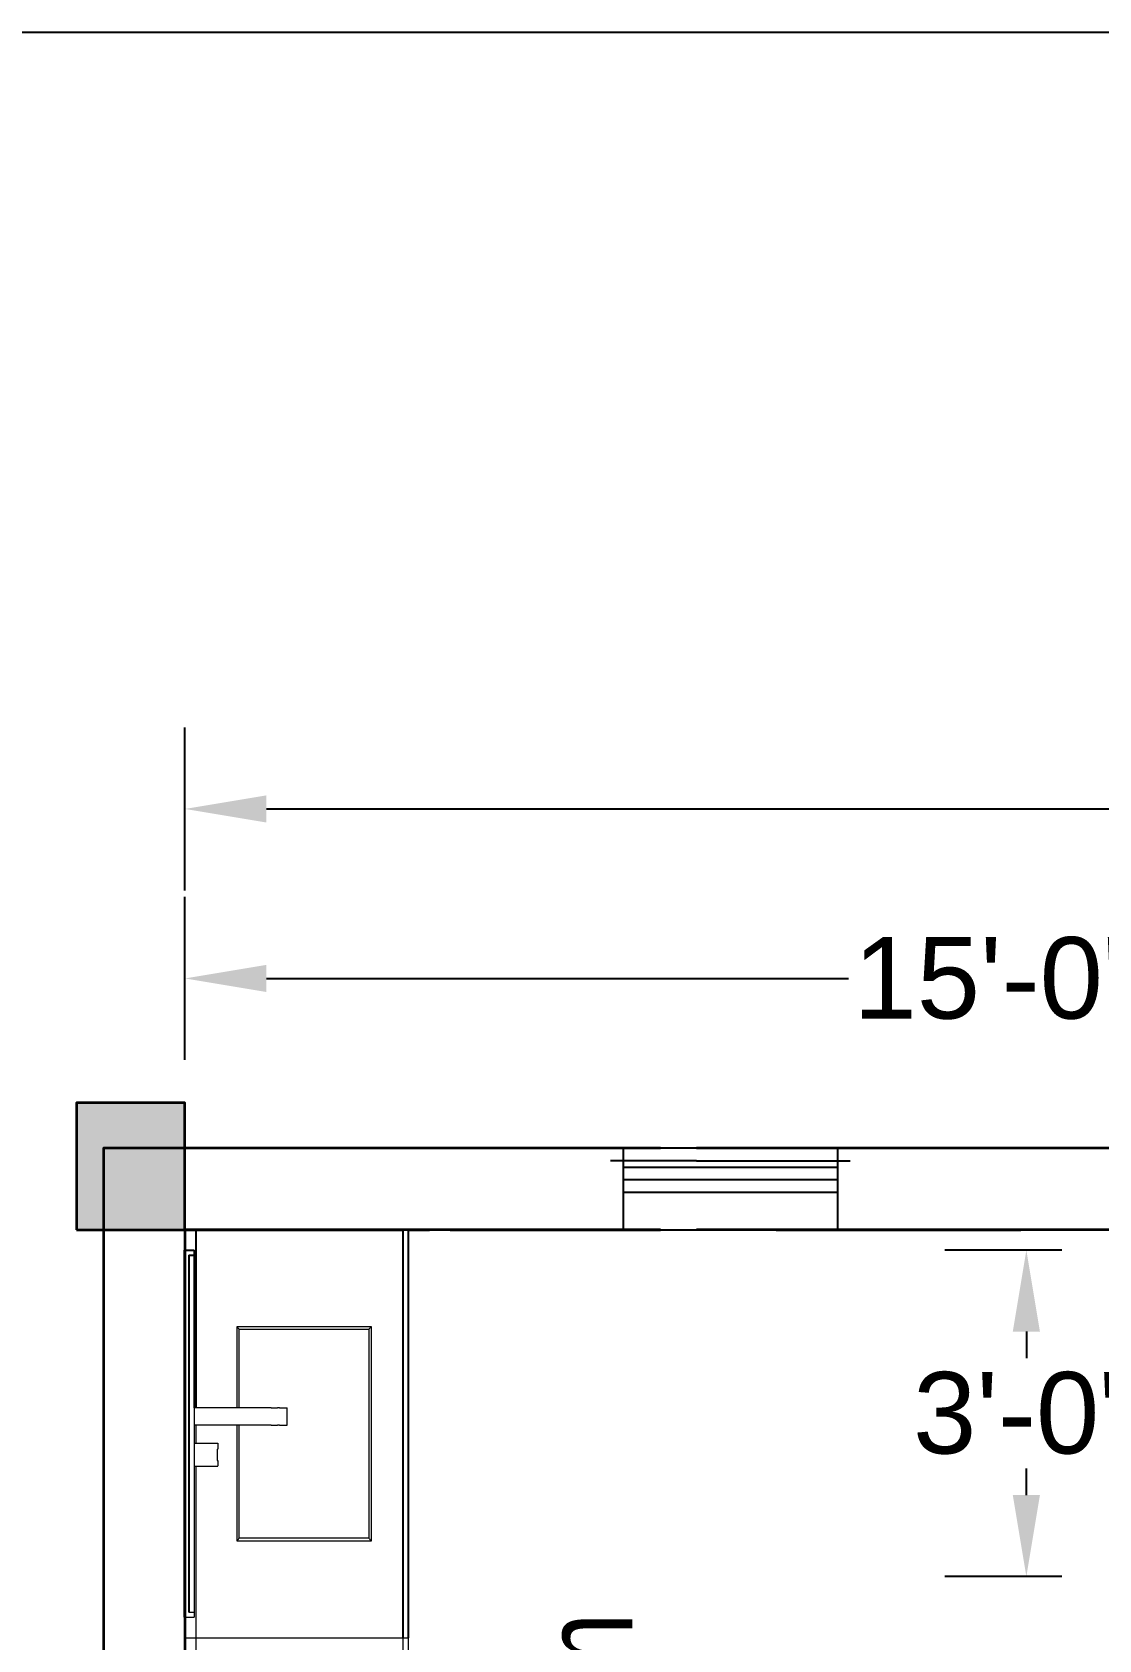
# Model space of a CAD drawing. Header units: millimetres. Extents: x 6923 to 14208, y 3430 to 4414.
# Drawn here: x 8960.1 to 9077.9, y 4236.8 to 4414.3 of the extents above; entities that cross this region are included whole.
import ezdxf

# ---------------------------------------------------------------- set-up
doc = ezdxf.new("R2010")
doc.units = ezdxf.units.MM
doc.layers.get('Defpoints').update_dxf_attribs({"color": 250})
for name, color, linetype, lineweight in [('dimension', 6, 'Continuous', 15), ('Furniture', 252, 'Continuous', 0), ('hatch', 214, 'Continuous', 15), ('text', 11, 'Continuous', 25), ('wall', 160, 'Continuous', 35), ('window', 36, 'Continuous', 25)]:
    doc.layers.add(name, color=color, linetype=linetype, lineweight=lineweight)
doc.layers.add('SectionCutEdges', color=7, linetype='Continuous')
doc.styles.add('ARRIAL NARROW', font='ARIALN.TTF')
doc.styles.get("Standard").update_dxf_attribs({"font": 'arial.ttf'})
doc.dimstyles.new('1 to 8', dxfattribs={"dimscale": 96, "dimtxt": 0.09375, "dimasz": 0.09375, "dimexe": 0.09375, "dimexo": 0.09375, "dimgap": 0.015625, "dimtad": 0, "dimtih": 1, "dimtoh": 1, "dimdec": 0, "dimrnd": 0.09375, "dimzin": 3, "dimdsep": 46, "dimlunit": 4, "dimtxsty": 'Standard', "dimcen": 0.09375, "dimadec": 0, "dimazin": 0, "dimtfac": 1, "dimtdec": 0, "dimtofl": 0, "dimtmove": 0, "dimatfit": 3, "dimfxl": 0.09375, "dimfxlon": 1, "dimtolj": 1, "dimtzin": 0, "dimarcsym": 0})

# ---------------------------------------------------------------- blocks, each defined once
blk = doc.blocks.new('*D66')
at = {"layer": 'Defpoints', "color": 0, "transparency": 16777216}
for p in [(9082.82, 4279.82), (9069.91, 4243.78), (9082.82, 4243.78)]:
    blk.add_point(p, dxfattribs=at)
at = {"layer": 'dimension', "color": 0, "lineweight": -2, "transparency": 16777216}
for p, q in [((9073.82, 4279.82), (9060.91, 4279.82)), ((9069.91, 4270.82), (9069.91, 4267.9)), ((9069.91, 4252.78), (9069.91, 4255.7)), ((9073.82, 4243.78), (9060.91, 4243.78))]:
    blk.add_line(p, q, dxfattribs=at)
at = {"layer": 'dimension', "color": 0, "transparency": 16777216}
for points in [[(9068.41, 4270.82), (9071.41, 4270.82), (9069.91, 4279.82)], [(9068.41, 4252.78), (9071.41, 4252.78), (9069.91, 4243.78)]]:
    blk.add_solid(points, dxfattribs=at)
at = {"layer": 'dimension', "color": 0, "transparency": 16777216, "insert": (9069.91, 4261.8), "char_height": 9, "attachment_point": 5}
blk.add_mtext('\\A1;3\'-0"', dxfattribs=at)
blk = doc.blocks.new('*D73')
at = {"layer": 'Defpoints', "color": 0, "transparency": 16777216}
for p in [(9156.66, 4309.81), (8976.98, 4291.07), (9156.66, 4291.07)]:
    blk.add_point(p, dxfattribs=at)
at = {"layer": 'dimension', "color": 0, "lineweight": -2, "transparency": 16777216}
for p, q in [((8976.98, 4300.81), (8976.98, 4318.81)), ((9156.66, 4300.81), (9156.66, 4318.81)), ((8985.98, 4309.81), (9050.28, 4309.81)), ((9147.66, 4309.81), (9083.35, 4309.81))]:
    blk.add_line(p, q, dxfattribs=at)
at = {"layer": 'dimension', "color": 0, "transparency": 16777216}
for points in [[(8985.98, 4311.31), (8985.98, 4308.31), (8976.98, 4309.81)], [(9147.66, 4311.31), (9147.66, 4308.31), (9156.66, 4309.81)]]:
    blk.add_solid(points, dxfattribs=at)
at = {"layer": 'dimension', "color": 0, "transparency": 16777216, "insert": (9066.82, 4309.81), "char_height": 9, "attachment_point": 5}
blk.add_mtext('\\A1;15\'-0"', dxfattribs=at)
blk = doc.blocks.new('*D74')
at = {"layer": 'Defpoints', "color": 0, "transparency": 16777216}
for p in [(9337.3, 4328.52), (8976.98, 4296.07), (9337.3, 4279.82)]:
    blk.add_point(p, dxfattribs=at)
at = {"layer": 'dimension', "color": 0, "lineweight": -2, "transparency": 16777216}
for p, q in [((8976.98, 4319.52), (8976.98, 4337.52)), ((9337.3, 4319.52), (9337.3, 4337.52)), ((8985.98, 4328.52), (9140.19, 4328.52)), ((9328.3, 4328.52), (9174.1, 4328.52))]:
    blk.add_line(p, q, dxfattribs=at)
at = {"layer": 'dimension', "color": 0, "transparency": 16777216}
for points in [[(8985.98, 4330.02), (8985.98, 4327.02), (8976.98, 4328.52)], [(9328.3, 4330.02), (9328.3, 4327.02), (9337.3, 4328.52)]]:
    blk.add_solid(points, dxfattribs=at)
at = {"layer": 'dimension', "color": 0, "transparency": 16777216, "insert": (9157.14, 4328.52), "char_height": 9, "attachment_point": 5}
blk.add_mtext('\\A1;30\'-0"', dxfattribs=at)

msp = doc.modelspace()

# ---------------------------------------------------------------- hatches: boundary and pattern name
at = {"layer": 'hatch'}
h = msp.add_hatch(color=5, dxfattribs=at)
h.dxf.hatch_style = 1
h.paths.add_polyline_path([(8964.98, 4296.07), (8964.98, 4282.07), (8976.98, 4282.07), (8976.98, 4296.07)])
h = msp.add_hatch(color=5, dxfattribs=at)
h.dxf.hatch_style = 1
h.paths.add_polyline_path([(8976.98, 4296.07), (8964.98, 4296.07), (8964.98, 4282.07), (8976.98, 4282.07)])

# ---------------------------------------------------------------- linework, layer by layer
for p, q in [((8978.23, 4262.41), (8978.23, 4282.07)), ((8978.23, 4262.41), (8978.23, 4282.07)), ((9001.07, 4237.03), (9001.07, 4282.07)), ((9001.68, 4237.03), (9001.68, 4282.07)), ((9001.68, 4237.03), (9001.68, 4282.07)), ((8976.91, 4277.56), (8976.91, 4279.82)), ((8977.98, 4279.25), (8977.98, 4262.41)), ((8976.91, 4239.28), (8976.91, 4277.56))]:
    msp.add_line(p, q)
at = {"layer": 'Defpoints', "color": 0}
msp.add_line((8800.17, 4414.27), (10365.4, 4414.27), dxfattribs=at)
at = {"layer": 'Furniture'}
for p, q in [((9001.07, 4237.03), (9001.07, 4282.07)), ((8976.91, 4277.56), (8976.91, 4279.82)), ((8976.98, 4279.82), (8977.98, 4279.82)), ((8976.98, 4279.82), (8976.98, 4277.56)), ((8977.41, 4279.25), (8977.98, 4279.25)), ((8977.41, 4279.25), (8977.41, 4239.84)), ((8977.98, 4279.82), (8977.98, 4279.25)), ((8977.98, 4279.25), (8977.98, 4262.41)), ((8976.98, 4277.56), (8976.91, 4277.56)), ((8976.91, 4239.28), (8976.91, 4277.56)), ((8976.98, 4239.28), (8976.98, 4277.56)), ((8982.69, 4271.35), (8982.78, 4271.28)), ((8997.57, 4271.35), (8982.69, 4271.35)), ((8982.69, 4271.35), (8982.69, 4262.41)), ((8982.78, 4271.28), (8982.85, 4271.21)), ((8982.85, 4271.21), (8982.9, 4271.16)), ((8982.9, 4271.16), (8982.94, 4271.12)), ((8982.94, 4271.12), (8982.97, 4271.09)), ((8982.98, 4271.09), (8997.28, 4271.09)), ((8982.98, 4270.68), (8982.98, 4271.09)), ((8982.98, 4269.93), (8982.98, 4270.68)), ((8997.28, 4271.09), (8997.28, 4270.68)), ((8997.28, 4270.68), (8997.28, 4269.93)), ((8997.29, 4271.09), (8997.31, 4271.12)), ((8997.31, 4271.12), (8997.35, 4271.16)), ((8997.35, 4271.16), (8997.41, 4271.21)), ((8997.41, 4271.21), (8997.48, 4271.28)), ((8997.48, 4271.28), (8997.57, 4271.35)), ((8997.57, 4247.74), (8997.57, 4271.35)), ((8982.98, 4269.11), (8982.98, 4269.93)), ((8982.98, 4268.22), (8982.98, 4269.11)), ((8997.28, 4269.93), (8997.28, 4269.11)), ((8997.28, 4269.11), (8997.28, 4268.22)), ((8982.98, 4267.27), (8982.98, 4268.22)), ((8982.98, 4266.27), (8982.98, 4267.27)), ((8997.28, 4268.22), (8997.28, 4267.27)), ((8997.28, 4267.27), (8997.28, 4266.27)), ((8982.98, 4265.22), (8982.98, 4266.27)), ((8982.98, 4264.14), (8982.98, 4265.22)), ((8997.28, 4266.27), (8997.28, 4265.22)), ((8997.28, 4265.22), (8997.28, 4264.14)), ((8982.98, 4263.02), (8982.98, 4264.14)), ((8997.28, 4264.14), (8997.28, 4263.02)), ((8978.23, 4262.41), (8977.98, 4262.41)), ((8977.98, 4262.41), (8977.98, 4260.49)), ((8982.69, 4262.41), (8978.23, 4262.41)), ((8982.78, 4262.41), (8982.69, 4262.41)), ((8982.85, 4262.41), (8982.78, 4262.41)), ((8982.9, 4262.41), (8982.85, 4262.41)), ((8982.94, 4262.41), (8982.9, 4262.41)), ((8982.98, 4262.41), (8982.94, 4262.41)), ((8982.98, 4262.41), (8982.98, 4263.02)), ((8986.5, 4262.41), (8982.98, 4262.41)), ((8986.5, 4262.41), (8986.94, 4262.41)), ((8986.94, 4262.41), (8987.19, 4262.41)), ((8987.42, 4262.41), (8987.19, 4262.41)), ((8987.42, 4262.41), (8987.63, 4262.41)), ((8987.63, 4262.41), (8987.82, 4262.41)), ((8987.82, 4262.41), (8987.98, 4262.41)), ((8987.98, 4262.41), (8988.11, 4262.41)), ((8988.11, 4262.41), (8988.2, 4262.41)), ((8988.2, 4262.41), (8988.26, 4262.41)), ((8988.26, 4262.41), (8988.27, 4262.41)), ((8988.27, 4261.87), (8988.27, 4262.41)), ((8988.27, 4260.71), (8988.27, 4261.87)), ((8997.28, 4263.02), (8997.28, 4261.87)), ((8997.28, 4261.87), (8997.28, 4260.71)), ((8978.23, 4260.49), (8977.98, 4260.49)), ((8977.98, 4260.49), (8977.98, 4258.49)), ((8978.23, 4258.49), (8978.23, 4260.49)), ((8982.69, 4260.49), (8978.23, 4260.49)), ((8982.69, 4260.49), (8982.69, 4247.74)), ((8982.78, 4260.49), (8982.69, 4260.49)), ((8982.85, 4260.49), (8982.78, 4260.49)), ((8982.9, 4260.49), (8982.85, 4260.49)), ((8982.94, 4260.49), (8982.9, 4260.49)), ((8982.98, 4260.49), (8982.94, 4260.49)), ((8986.5, 4260.49), (8982.98, 4260.49)), ((8982.98, 4259.55), (8982.98, 4260.49)), ((8982.98, 4258.38), (8982.98, 4259.55)), ((8986.5, 4260.49), (8986.94, 4260.49)), ((8986.94, 4260.49), (8987.19, 4260.49)), ((8987.42, 4260.49), (8987.19, 4260.49)), ((8987.42, 4260.49), (8987.63, 4260.49)), ((8987.63, 4260.49), (8987.82, 4260.49)), ((8987.82, 4260.49), (8987.98, 4260.49)), ((8987.98, 4260.49), (8988.11, 4260.49)), ((8988.11, 4260.49), (8988.2, 4260.49)), ((8988.2, 4260.49), (8988.26, 4260.49)), ((8988.26, 4260.49), (8988.27, 4260.49)), ((8988.27, 4260.49), (8988.27, 4260.71)), ((8997.28, 4260.71), (8997.28, 4259.55)), ((8997.28, 4259.55), (8997.28, 4258.38)), ((8977.98, 4258.49), (8978.23, 4258.49)), ((8977.98, 4258.49), (8977.98, 4258.45)), ((8977.98, 4258.45), (8977.98, 4258.32)), ((8977.98, 4258.32), (8977.98, 4258.12)), ((8977.98, 4258.12), (8977.98, 4257.86)), ((8977.98, 4257.86), (8977.98, 4257.55)), ((8978.23, 4258.49), (8980.6, 4258.49)), ((8980.55, 4257.86), (8980.6, 4257.86)), ((8980.55, 4257.86), (8980.55, 4257.55)), ((8980.6, 4258.49), (8980.6, 4258.45)), ((8980.6, 4258.45), (8980.6, 4258.32)), ((8980.6, 4258.32), (8980.6, 4258.12)), ((8980.6, 4258.12), (8980.6, 4257.86)), ((8982.98, 4257.22), (8982.98, 4258.38)), ((8997.28, 4258.38), (8997.28, 4257.22)), ((8977.98, 4257.55), (8977.98, 4257.23)), ((8977.98, 4257.23), (8977.98, 4256.9)), ((8977.98, 4256.9), (8977.98, 4256.59)), ((8977.98, 4256.59), (8977.98, 4256.33)), ((8977.98, 4256.33), (8977.98, 4256.13)), ((8977.98, 4256.13), (8977.98, 4256)), ((8977.98, 4256), (8977.98, 4255.96)), ((8980.55, 4257.55), (8980.55, 4257.23)), ((8980.55, 4257.23), (8980.55, 4256.9)), ((8980.55, 4256.9), (8980.55, 4256.59)), ((8980.55, 4256.59), (8980.6, 4256.59)), ((8980.6, 4256.59), (8980.6, 4256.33)), ((8980.6, 4256.33), (8980.6, 4256.13)), ((8980.6, 4256.13), (8980.6, 4256)), ((8980.6, 4255.96), (8980.6, 4256)), ((8982.98, 4256.08), (8982.98, 4257.22)), ((8982.98, 4254.96), (8982.98, 4256.08)), ((8997.28, 4257.22), (8997.28, 4256.08)), ((8997.28, 4256.08), (8997.28, 4254.96)), ((8977.98, 4255.96), (8977.98, 4239.84)), ((8977.98, 4255.96), (8978.23, 4255.96)), ((8978.23, 4237.03), (8978.23, 4255.96)), ((8978.23, 4255.96), (8980.6, 4255.96)), ((8982.98, 4253.87), (8982.98, 4254.96)), ((8997.28, 4254.96), (8997.28, 4253.87)), ((8982.98, 4252.82), (8982.98, 4253.87)), ((8982.98, 4251.82), (8982.98, 4252.82)), ((8997.28, 4253.87), (8997.28, 4252.82)), ((8997.28, 4252.82), (8997.28, 4251.82)), ((8982.98, 4250.87), (8982.98, 4251.82)), ((8982.98, 4249.98), (8982.98, 4250.87)), ((8997.28, 4251.82), (8997.28, 4250.87)), ((8997.28, 4250.87), (8997.28, 4249.98)), ((8982.98, 4249.16), (8982.98, 4249.98)), ((8982.98, 4248.41), (8982.98, 4249.16)), ((8997.28, 4249.98), (8997.28, 4249.16)), ((8997.28, 4249.16), (8997.28, 4248.41)), ((8982.78, 4247.82), (8982.69, 4247.74)), ((8982.69, 4247.74), (8997.57, 4247.74)), ((8982.85, 4247.88), (8982.78, 4247.82)), ((8982.9, 4247.94), (8982.85, 4247.88)), ((8982.94, 4247.98), (8982.9, 4247.94)), ((8982.98, 4248.01), (8982.97, 4248)), ((8982.98, 4248.01), (8982.98, 4248.41)), ((8997.28, 4248.01), (8982.98, 4248.01)), ((8997.28, 4248.41), (8997.28, 4248.01)), ((8997.28, 4248.01), (8997.29, 4248)), ((8997.29, 4248), (8997.31, 4247.98)), ((8997.31, 4247.98), (8997.35, 4247.94)), ((8997.35, 4247.94), (8997.41, 4247.88)), ((8997.41, 4247.88), (8997.48, 4247.82)), ((8997.48, 4247.82), (8997.57, 4247.74)), ((8976.98, 4239.28), (8977.98, 4239.28)), ((8976.98, 4239.28), (8976.98, 4237.03)), ((8977.41, 4239.84), (8977.98, 4239.84)), ((8977.98, 4239.84), (8977.98, 4239.28)), ((8976.98, 4237.03), (8978.23, 4237.03)), ((8976.98, 4237.03), (8976.98, 4234.77)), ((8978.23, 4217.37), (8978.23, 4237.03)), ((8978.23, 4237.03), (9001.07, 4237.03)), ((9001.07, 4191.99), (9001.07, 4237.03)), ((9001.07, 4237.03), (9001.15, 4237.03)), ((9001.15, 4237.03), (9001.23, 4237.03)), ((9001.23, 4237.03), (9001.31, 4237.03)), ((9001.31, 4237.03), (9001.38, 4237.03)), ((9001.38, 4237.03), (9001.44, 4237.03)), ((9001.44, 4237.03), (9001.5, 4237.03)), ((9001.5, 4237.03), (9001.55, 4237.03)), ((9001.55, 4237.03), (9001.6, 4237.03)), ((9001.66, 4237.03), (9001.6, 4237.03)), ((9001.66, 4237.03), (9001.67, 4237.03)), ((9001.68, 4237.03), (9001.67, 4237.03)), ((9001.68, 4191.99), (9001.68, 4237.03))]:
    msp.add_line(p, q, dxfattribs=at)
at = {"layer": 'SectionCutEdges'}
for p, q in [((8976.98, 4282.07), (8978.23, 4282.07)), ((8976.98, 4282.07), (8976.98, 4279.82)), ((9001.07, 4282.07), (9001.15, 4282.07)), ((9001.07, 4282.07), (9001.15, 4282.07)), ((9001.15, 4282.07), (9001.23, 4282.07)), ((9001.15, 4282.07), (9001.23, 4282.07)), ((9001.23, 4282.07), (9001.31, 4282.07)), ((9001.23, 4282.07), (9001.31, 4282.07)), ((9001.31, 4282.07), (9001.38, 4282.07)), ((9001.31, 4282.07), (9001.38, 4282.07)), ((9001.38, 4282.07), (9001.44, 4282.07)), ((9001.38, 4282.07), (9001.44, 4282.07)), ((9001.44, 4282.07), (9001.5, 4282.07)), ((9001.44, 4282.07), (9001.5, 4282.07)), ((9001.5, 4282.07), (9001.55, 4282.07)), ((9001.5, 4282.07), (9001.55, 4282.07)), ((9001.55, 4282.07), (9001.6, 4282.07)), ((9001.55, 4282.07), (9001.6, 4282.07)), ((9001.66, 4282.07), (9001.6, 4282.07)), ((9001.66, 4282.07), (9001.6, 4282.07)), ((9001.66, 4282.07), (9001.67, 4282.07)), ((9001.66, 4282.07), (9001.67, 4282.07)), ((9001.67, 4282.07), (9001.68, 4282.07)), ((9001.67, 4282.07), (9001.68, 4282.07)), ((9001.68, 4282.07), (9004, 4282.07)), ((8976.98, 4279.82), (8977.98, 4279.82)), ((8976.98, 4279.82), (8976.98, 4277.56)), ((8977.41, 4279.25), (8977.98, 4279.25)), ((8977.41, 4279.25), (8977.41, 4239.84)), ((8977.98, 4279.82), (8977.98, 4279.25)), ((8976.98, 4277.56), (8976.91, 4277.56)), ((8976.98, 4239.28), (8976.98, 4277.56))]:
    msp.add_line(p, q, dxfattribs=at)
at = {"layer": 'wall'}
for p, q in [((8976.98, 4282.07), (8978.23, 4282.07)), ((8976.98, 4282.07), (8976.98, 4279.82)), ((8978.23, 4282.07), (9001.07, 4282.07)), ((9001.68, 4282.07), (9004, 4282.07)), ((9006.25, 4282.07), (9004, 4282.07)), ((9006.25, 4282.07), (9029.49, 4282.07)), ((9006.25, 4282.07), (9029.49, 4282.07)), ((9042.29, 4282.07), (9069.31, 4282.07)), ((9042.29, 4282.07), (9069.31, 4282.07)), ((9071.56, 4282.07), (9069.31, 4282.07)), ((9080.57, 4282.07), (9071.56, 4282.07))]:
    msp.add_line(p, q, dxfattribs=at)
msp.add_lwpolyline([(8964.98, 4282.07), (8976.98, 4282.07), (8976.98, 4296.07), (8964.98, 4296.07)], close=True, dxfattribs=at)
msp.add_lwpolyline([(8964.98, 4282.07), (8976.98, 4282.07), (8976.98, 4296.07), (8964.98, 4296.07)], close=True, dxfattribs=at)
msp.add_lwpolyline([(8964.98, 4282.07), (8976.98, 4282.07), (8976.98, 4296.07), (8964.98, 4296.07)], close=True, dxfattribs=at)
for points in [[(9029.49, 4291.07), (8967.98, 4291.07), (8967.98, 3670.15)], [(9168.21, 4291.07), (9033.49, 4291.07)], [(9168.21, 4291.07), (9033.49, 4291.07)], [(9029.49, 4282.07), (8976.98, 4282.07), (8976.98, 3740.15)], [(9168.21, 4282.07), (9033.49, 4282.07)], [(9168.21, 4282.07), (9033.49, 4282.07)]]:
    msp.add_lwpolyline(points, dxfattribs=at)
at = {"layer": 'window'}
for p, q in [((9033.49, 4291.06), (9025.37, 4291.06)), ((9025.37, 4291.06), (9025.37, 4282.06)), ((9033.49, 4291.06), (9025.37, 4291.06)), ((9025.37, 4291.06), (9025.37, 4282.06)), ((9033.49, 4291.06), (9049.05, 4291.06)), ((9033.49, 4291.06), (9049.05, 4291.06)), ((9049.05, 4291.06), (9049.05, 4282.07)), ((9049.05, 4291.06), (9049.05, 4282.07)), ((9033.49, 4289.68), (9023.99, 4289.68)), ((9033.49, 4289.68), (9023.99, 4289.68)), ((9025.37, 4288.99), (9033.49, 4288.99)), ((9025.37, 4288.99), (9033.49, 4288.99)), ((9033.49, 4289.68), (9050.44, 4289.68)), ((9033.49, 4289.68), (9050.44, 4289.68)), ((9033.49, 4288.99), (9049.05, 4288.99)), ((9033.49, 4288.99), (9049.05, 4288.99)), ((9025.37, 4287.6), (9033.49, 4287.6)), ((9025.37, 4287.6), (9033.49, 4287.6)), ((9025.37, 4286.22), (9033.49, 4286.22)), ((9025.37, 4286.22), (9033.49, 4286.22)), ((9033.49, 4287.6), (9049.05, 4287.6)), ((9033.49, 4287.6), (9049.05, 4287.6)), ((9033.49, 4286.22), (9049.05, 4286.22)), ((9033.49, 4286.22), (9049.05, 4286.22)), ((9025.37, 4282.06), (9033.49, 4282.06)), ((9025.37, 4282.06), (9033.49, 4282.06)), ((9033.49, 4282.07), (9049.05, 4282.07)), ((9033.49, 4282.07), (9049.05, 4282.07))]:
    msp.add_line(p, q, dxfattribs=at)

# ---------------------------------------------------------------- texts
at = {"layer": 'text', "color": 11, "true_color": 0xf27172, "insert": (9016.39, 4150.06), "char_height": 10, "attachment_point": 1, "rotation": 90, "style": 'ARRIAL NARROW'}
msp.add_mtext_dynamic_manual_height_columns('Female rest room', width=95.3674, gutter_width=1, heights=[0], dxfattribs=at)

# ---------------------------------------------------------------- dimensions: what is measured, and where the dimension line sits
at = {"layer": 'dimension', "color": 219, "true_color": 0x642165}
for base, p1, p2, picture, middle in [((9337.3, 4328.52), (8976.98, 4296.07), (9337.3, 4279.82), '*D74', (9157.14, 4328.52)), ((9156.66, 4309.81), (8976.98, 4291.07), (9156.66, 4291.07), '*D73', (9066.82, 4309.81))]:
    dim = msp.add_linear_dim(base=base, p1=p1, p2=p2, dimstyle='1 to 8', dxfattribs=at)
    dim.commit()
    dim.dimension.update_dxf_attribs({"geometry": picture, "text_midpoint": middle})
dim = msp.add_linear_dim(base=(9069.91, 4243.78), p1=(9082.82, 4279.82), p2=(9082.82, 4243.78), angle=90, dimstyle='1 to 8', dxfattribs=at)
dim.commit()
dim.dimension.update_dxf_attribs({"geometry": '*D66', "text_midpoint": (9069.91, 4261.8)})

doc.saveas('drawing.dxf')
